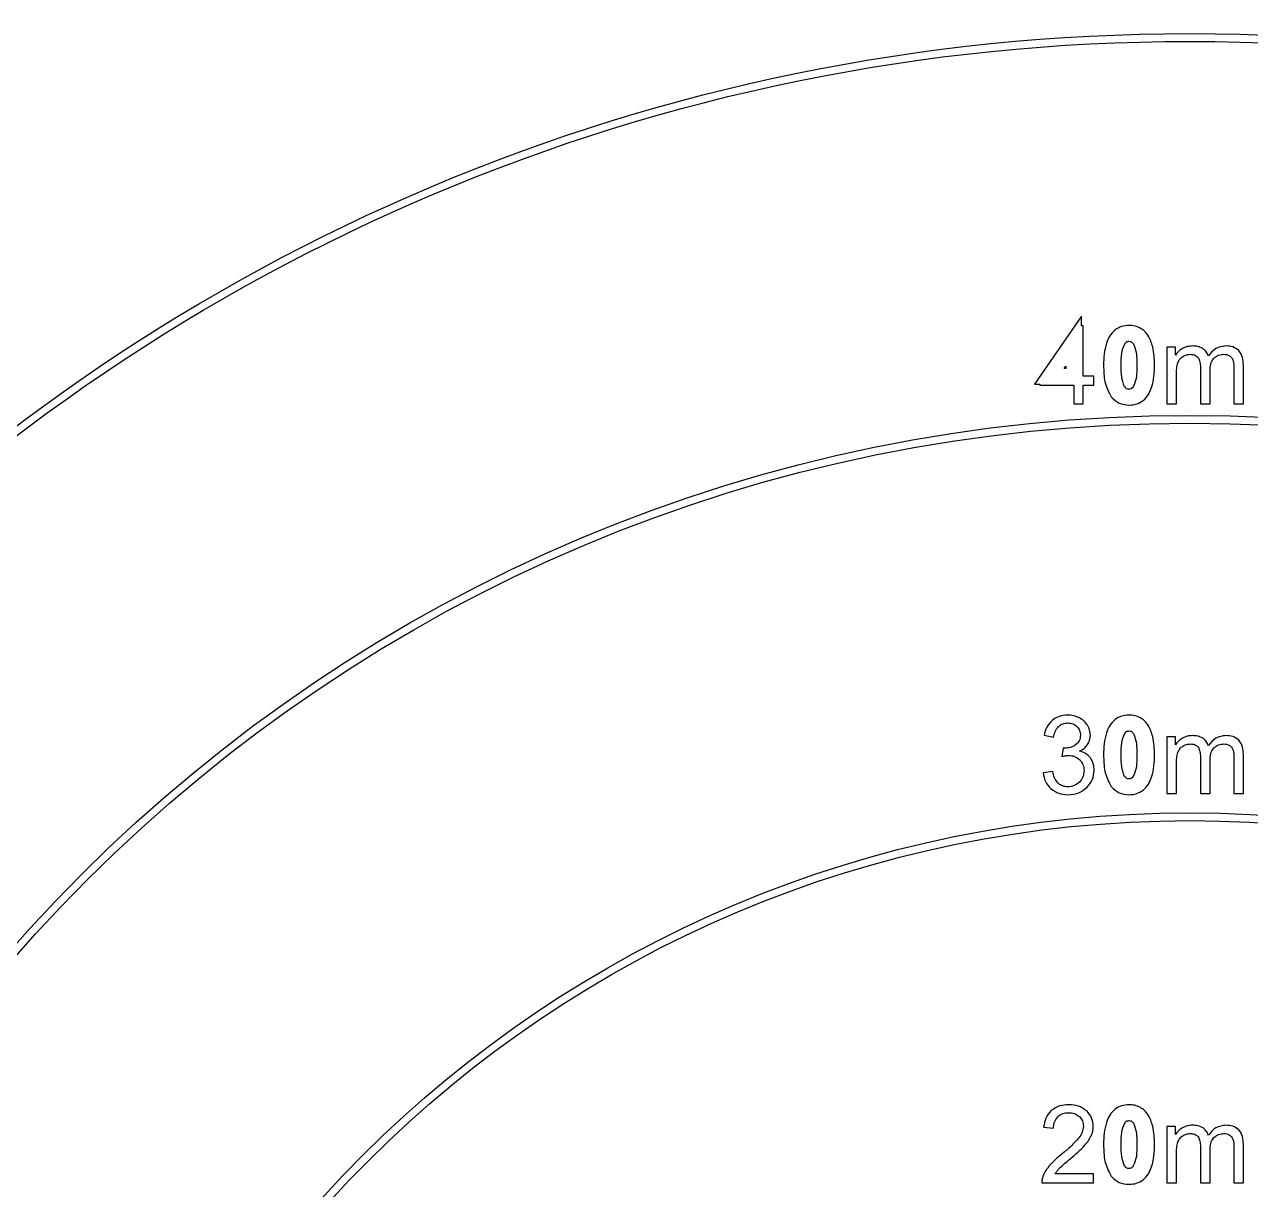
# Model space of a CAD drawing. Header units: millimetres. Extents: x -130 to 130, y -130 to 130.
# Drawn here: x -14.95 to 0.78, y 10.17 to 25.12 of the extents above; entities that cross this region are included whole.
import ezdxf

# ---------------------------------------------------------------- set-up
doc = ezdxf.new("R2010")
doc.units = ezdxf.units.MM
doc.header["$MEASUREMENT"] = 0

msp = doc.modelspace()

# ---------------------------------------------------------------- linework, layer by layer
at = {"color": 5}
for p, q in [((-0.185, 20.974), (-0.295, 20.974)), ((-0.295, 20.974), (-0.295, 20.25)), ((-0.185, 20.873), (-0.185, 20.974)), ((-0.172, 20.25), (-0.172, 20.626)), ((0.136, 20.721), (0.136, 20.25)), ((0.259, 20.25), (0.259, 20.671)), ((0.565, 20.706), (0.565, 20.25)), ((0.687, 20.25), (0.687, 20.747)), ((-0.781, 20.233), (-0.78, 20.233)), ((-0.78, 20.233), (-0.778, 20.233)), ((-0.295, 20.25), (-0.172, 20.25)), ((0.136, 20.25), (0.259, 20.25)), ((0.565, 20.25), (0.687, 20.25)), ((-1.87, 15.995), (-1.747, 15.973)), ((-0.185, 15.974), (-0.295, 15.974)), ((-0.295, 15.974), (-0.295, 15.25)), ((-0.185, 15.873), (-0.185, 15.974)), ((-1.626, 15.831), (-1.64, 15.723)), ((0.687, 15.25), (0.687, 15.747)), ((-0.172, 15.25), (-0.172, 15.626)), ((0.136, 15.721), (0.136, 15.25)), ((0.259, 15.25), (0.259, 15.671)), ((0.565, 15.706), (0.565, 15.25)), ((-1.759, 15.53), (-1.882, 15.514)), ((-0.781, 15.233), (-0.78, 15.233)), ((-0.78, 15.233), (-0.778, 15.233)), ((-0.295, 15.25), (-0.172, 15.25)), ((0.136, 15.25), (0.259, 15.25)), ((0.565, 15.25), (0.687, 15.25)), ((-1.875, 10.965), (-1.749, 10.952)), ((-0.185, 10.974), (-0.295, 10.974)), ((-0.295, 10.974), (-0.295, 10.25)), ((-0.185, 10.873), (-0.185, 10.974)), ((0.136, 10.721), (0.136, 10.25)), ((0.565, 10.706), (0.565, 10.25)), ((0.687, 10.25), (0.687, 10.747)), ((-0.172, 10.25), (-0.172, 10.626)), ((0.259, 10.25), (0.259, 10.671)), ((-1.898, 10.25), (-1.237, 10.25)), ((-1.237, 10.368), (-1.728, 10.368)), ((-1.237, 10.25), (-1.237, 10.368)), ((-0.781, 10.233), (-0.78, 10.233)), ((-0.78, 10.233), (-0.778, 10.233)), ((-0.295, 10.25), (-0.172, 10.25)), ((0.136, 10.25), (0.259, 10.25)), ((0.565, 10.25), (0.687, 10.25))]:
    msp.add_line(p, q, dxfattribs=at)
for points in [[(-1.389, 21.372), (-1.993, 20.502), (-1.923, 20.502), (-1.923, 20.489), (-1.489, 20.489), (-1.489, 20.25), (-1.366, 20.25), (-1.366, 20.489), (-1.231, 20.489), (-1.231, 20.602), (-1.366, 20.602), (-1.366, 21.25), (-1.389, 21.25)], [(-1.589, 20.734), (-1.589, 20.702), (-1.611, 20.702)]]:
    msp.add_lwpolyline(points, close=True, dxfattribs=at)
for radius in [30, 29.9, 25, 24.9, 20.1, 20, 15, 14.9]:
    msp.add_circle((0, 0), radius, dxfattribs=at)
for points, knots in [([(-0.78, 21.254), (-0.813, 21.252), (-0.845, 21.25), (-0.906, 21.231), (-0.932, 21.215), (-0.961, 21.195)], [-0.02104607, -0.02104607, -0.02104607, -0.02104607, -0.01054111, -0.01054111, 0, 0, 0, 0]), ([(-0.638, 21.221), (-0.662, 21.232), (-0.683, 21.241), (-0.731, 21.252), (-0.755, 21.253), (-0.78, 21.254)], [-0.01477876, -0.01477876, -0.01477876, -0.01477876, -0.00737827, -0.00737827, 0, 0, 0, 0]), ([(-0.961, 21.195), (-0.987, 21.17), (-1.009, 21.148), (-1.045, 21.092), (-1.057, 21.06), (-1.07, 21.028)], [-0.02044208, -0.02044208, -0.02044208, -0.02044208, -0.01019213, -0.01019213, 0, 0, 0, 0]), ([(-0.538, 21.128), (-0.552, 21.147), (-0.566, 21.166), (-0.599, 21.197), (-0.618, 21.209), (-0.638, 21.221)], [-0.01438048, -0.01438048, -0.01438048, -0.01438048, -0.00719208, -0.00719208, 0, 0, 0, 0]), ([(-0.476, 20.979), (-0.483, 21.005), (-0.491, 21.031), (-0.511, 21.081), (-0.524, 21.102), (-0.538, 21.128)], [-0.01758023, -0.01758023, -0.01758023, -0.01758023, -0.00881599, -0.00881599, 0, 0, 0, 0]), ([(-1.07, 21.028), (-1.083, 20.976), (-1.093, 20.936), (-1.104, 20.84), (-1.105, 20.791), (-1.106, 20.743)], [-0.02924851, -0.02924851, -0.02924851, -0.02924851, -0.01447712, -0.01447712, 0, 0, 0, 0]), ([(-0.88, 20.743), (-0.88, 20.798), (-0.88, 20.851), (-0.866, 20.94), (-0.854, 20.972), (-0.831, 21.026)], [-0.03735397, -0.03735397, -0.03735397, -0.03735397, -0.01763238, -0.01763238, 0, 0, 0, 0]), ([(-0.831, 21.026), (-0.826, 21.031), (-0.821, 21.036), (-0.813, 21.044), (-0.811, 21.045), (-0.811, 21.046), (-0.811, 21.046), (-0.811, 21.046), (-0.811, 21.046), (-0.81, 21.046), (-0.808, 21.047), (-0.797, 21.049), (-0.789, 21.05), (-0.782, 21.052)], [-0.01419537, -0.01419537, -0.01419537, -0.01419537, -0.00810435, -0.00810435, -0.00386344, -0.00386344, -0.00361305, -0.00361305, -0.00349582, -0.00349582, -0.00220765, -0.00220765, 0, 0, 0, 0]), ([(-0.782, 21.052), (-0.773, 21.05), (-0.761, 21.048), (-0.75, 21.045), (-0.749, 21.044), (-0.741, 21.038), (-0.728, 21.023), (-0.724, 21.019)], [-0.002274514, -0.002274514, -0.002274514, -0.002274514, -0.001870779, -0.001870779, -0.001696644, -0.001696644, 0, 0, 0, 0]), ([(-0.724, 21.019), (-0.703, 20.967), (-0.692, 20.936), (-0.679, 20.849), (-0.679, 20.797), (-0.68, 20.743)], [-0.03081191, -0.03081191, -0.03081191, -0.03081191, -0.01627971, -0.01627971, 0, 0, 0, 0]), ([(-0.454, 20.743), (-0.454, 20.783), (-0.454, 20.823), (-0.461, 20.902), (-0.468, 20.935), (-0.476, 20.979)], [-0.02666403, -0.02666403, -0.02666403, -0.02666403, -0.01349411, -0.01349411, 0, 0, 0, 0]), ([(-0.094, 20.958), (-0.112, 20.947), (-0.13, 20.935), (-0.16, 20.907), (-0.172, 20.89), (-0.185, 20.873)], [-0.01284659, -0.01284659, -0.01284659, -0.01284659, -0.00642366, -0.00642366, 0, 0, 0, 0]), ([(0.035, 20.991), (0.012, 20.99), (-0.01, 20.988), (-0.053, 20.978), (-0.073, 20.968), (-0.094, 20.958)], [-0.01418098, -0.01418098, -0.01418098, -0.01418098, -0.00709518, -0.00709518, 0, 0, 0, 0]), ([(0.166, 20.957), (0.144, 20.969), (0.125, 20.978), (0.081, 20.989), (0.058, 20.99), (0.035, 20.991)], [-0.01398676, -0.01398676, -0.01398676, -0.01398676, -0.00696116, -0.00696116, 0, 0, 0, 0]), ([(0.239, 20.864), (0.231, 20.883), (0.223, 20.901), (0.199, 20.932), (0.183, 20.945), (0.166, 20.957)], [-0.01243797, -0.01243797, -0.01243797, -0.01243797, -0.00621942, -0.00621942, 0, 0, 0, 0]), ([(0.463, 20.991), (0.441, 20.988), (0.418, 20.985), (0.37, 20.974), (0.35, 20.966), (0.298, 20.936), (0.269, 20.9), (0.239, 20.864)], [-0.02435846, -0.02435846, -0.02435846, -0.02435846, -0.0197102, -0.0197102, -0.01385547, -0.01385547, 0, 0, 0, 0]), ([(0.629, 20.931), (0.602, 20.951), (0.581, 20.968), (0.525, 20.988), (0.494, 20.989), (0.463, 20.991)], [-0.01859866, -0.01859866, -0.01859866, -0.01859866, -0.00925771, -0.00925771, 0, 0, 0, 0]), ([(0.687, 20.747), (0.686, 20.781), (0.685, 20.814), (0.666, 20.876), (0.65, 20.9), (0.629, 20.931)], [-0.02234199, -0.02234199, -0.02234199, -0.02234199, -0.01128235, -0.01128235, 0, 0, 0, 0]), ([(-0.172, 20.626), (-0.172, 20.652), (-0.171, 20.677), (-0.165, 20.729), (-0.16, 20.749), (-0.152, 20.777)], [-0.01727213, -0.01727213, -0.01727213, -0.01727213, -0.00876824, -0.00876824, 0, 0, 0, 0]), ([(-0.152, 20.777), (-0.145, 20.793), (-0.138, 20.809), (-0.117, 20.836), (-0.103, 20.846), (-0.089, 20.857)], [-0.01094345, -0.01094345, -0.01094345, -0.01094345, -0.00547458, -0.00547458, 0, 0, 0, 0]), ([(-0.089, 20.857), (-0.074, 20.865), (-0.059, 20.873), (-0.026, 20.882), (-0.01, 20.883), (0.008, 20.884)], [-0.01024286, -0.01024286, -0.01024286, -0.01024286, -0.00512144, -0.00512144, 0, 0, 0, 0]), ([(0.008, 20.884), (0.026, 20.883), (0.045, 20.882), (0.079, 20.869), (0.091, 20.858), (0.106, 20.843)], [-0.01251137, -0.01251137, -0.01251137, -0.01251137, -0.00629527, -0.00629527, 0, 0, 0, 0]), ([(0.106, 20.843), (0.117, 20.822), (0.125, 20.806), (0.135, 20.764), (0.135, 20.742), (0.136, 20.721)], [-0.01317417, -0.01317417, -0.01317417, -0.01317417, -0.00650455, -0.00650455, 0, 0, 0, 0]), ([(0.259, 20.671), (0.259, 20.701), (0.26, 20.73), (0.276, 20.785), (0.29, 20.806), (0.309, 20.833)], [-0.01980288, -0.01980288, -0.01980288, -0.01980288, -0.01002115, -0.01002115, 0, 0, 0, 0]), ([(0.309, 20.833), (0.328, 20.849), (0.346, 20.864), (0.388, 20.88), (0.412, 20.882), (0.436, 20.884)], [-0.01434752, -0.01434752, -0.01434752, -0.01434752, -0.00717171, -0.00717171, 0, 0, 0, 0]), ([(0.436, 20.884), (0.449, 20.884), (0.462, 20.883), (0.486, 20.877), (0.497, 20.871), (0.51, 20.865)], [-0.008246606, -0.008246606, -0.008246606, -0.008246606, -0.004127953, -0.004127953, 0, 0, 0, 0]), ([(0.51, 20.865), (0.519, 20.858), (0.528, 20.851), (0.543, 20.833), (0.547, 20.823), (0.553, 20.812)], [-0.00723611, -0.00723611, -0.00723611, -0.00723611, -0.003619168, -0.003619168, 0, 0, 0, 0]), ([(0.553, 20.812), (0.558, 20.792), (0.561, 20.778), (0.565, 20.742), (0.565, 20.724), (0.565, 20.706)], [-0.01100619, -0.01100619, -0.01100619, -0.01100619, -0.00536741, -0.00536741, 0, 0, 0, 0]), ([(-1.106, 20.743), (-1.105, 20.671), (-1.104, 20.599), (-1.073, 20.461), (-1.045, 20.409), (-1.007, 20.337)], [-0.04821678, -0.04821678, -0.04821678, -0.04821678, -0.02452013, -0.02452013, 0, 0, 0, 0]), ([(-0.836, 20.467), (-0.857, 20.519), (-0.868, 20.55), (-0.881, 20.638), (-0.88, 20.689), (-0.88, 20.743)], [-0.03059384, -0.03059384, -0.03059384, -0.03059384, -0.01617475, -0.01617475, 0, 0, 0, 0]), ([(-0.68, 20.743), (-0.679, 20.689), (-0.679, 20.638), (-0.692, 20.55), (-0.703, 20.52), (-0.725, 20.468)], [-0.0357895, -0.0357895, -0.0357895, -0.0357895, -0.01689204, -0.01689204, 0, 0, 0, 0]), ([(-0.49, 20.459), (-0.476, 20.511), (-0.466, 20.551), (-0.455, 20.647), (-0.454, 20.695), (-0.454, 20.743)], [-0.02916216, -0.02916216, -0.02916216, -0.02916216, -0.01444205, -0.01444205, 0, 0, 0, 0]), ([(-0.78, 20.435), (-0.787, 20.436), (-0.801, 20.438), (-0.81, 20.442), (-0.813, 20.443), (-0.824, 20.454), (-0.83, 20.461), (-0.836, 20.467)], [-0.02110351, -0.02110351, -0.02110351, -0.02110351, -0.00554281, -0.00554281, -0.00258867, -0.00258867, 0, 0, 0, 0]), ([(-0.725, 20.468), (-0.731, 20.46), (-0.74, 20.45), (-0.749, 20.443), (-0.751, 20.441), (-0.763, 20.438), (-0.772, 20.436), (-0.78, 20.435)], [-0.01155998, -0.01155998, -0.01155998, -0.01155998, -0.00457168, -0.00457168, -0.00241114, -0.00241114, 0, 0, 0, 0]), ([(-0.598, 20.292), (-0.572, 20.317), (-0.55, 20.339), (-0.514, 20.395), (-0.502, 20.427), (-0.49, 20.459)], [-0.02043806, -0.02043806, -0.02043806, -0.02043806, -0.0101945, -0.0101945, 0, 0, 0, 0]), ([(-1.007, 20.337), (-0.974, 20.305), (-0.944, 20.275), (-0.869, 20.241), (-0.825, 20.237), (-0.781, 20.233)], [-0.02642159, -0.02642159, -0.02642159, -0.02642159, -0.01320606, -0.01320606, 0, 0, 0, 0]), ([(-0.778, 20.233), (-0.746, 20.235), (-0.713, 20.237), (-0.653, 20.256), (-0.627, 20.273), (-0.598, 20.292)], [-0.020832, -0.020832, -0.020832, -0.020832, -0.0104308, -0.0104308, 0, 0, 0, 0]), ([(-1.569, 16.254), (-1.605, 16.252), (-1.641, 16.249), (-1.708, 16.227), (-1.736, 16.208), (-1.767, 16.186)], [-0.02297105, -0.02297105, -0.02297105, -0.02297105, -0.0114977, -0.0114977, 0, 0, 0, 0]), ([(-1.418, 16.219), (-1.443, 16.229), (-1.466, 16.24), (-1.516, 16.251), (-1.543, 16.253), (-1.569, 16.254)], [-0.01574559, -0.01574559, -0.01574559, -0.01574559, -0.00787123, -0.00787123, 0, 0, 0, 0]), ([(-1.313, 16.123), (-1.328, 16.144), (-1.341, 16.163), (-1.376, 16.194), (-1.397, 16.206), (-1.418, 16.219)], [-0.01454232, -0.01454232, -0.01454232, -0.01454232, -0.00726735, -0.00726735, 0, 0, 0, 0]), ([(-0.78, 16.254), (-0.813, 16.252), (-0.845, 16.25), (-0.906, 16.231), (-0.932, 16.215), (-0.961, 16.195)], [-0.02104607, -0.02104607, -0.02104607, -0.02104607, -0.01054111, -0.01054111, 0, 0, 0, 0]), ([(-0.638, 16.221), (-0.662, 16.232), (-0.683, 16.241), (-0.731, 16.252), (-0.755, 16.253), (-0.78, 16.254)], [-0.01477876, -0.01477876, -0.01477876, -0.01477876, -0.00737827, -0.00737827, 0, 0, 0, 0]), ([(-0.538, 16.128), (-0.552, 16.147), (-0.566, 16.166), (-0.599, 16.197), (-0.618, 16.209), (-0.638, 16.221)], [-0.01438048, -0.01438048, -0.01438048, -0.01438048, -0.00719208, -0.00719208, 0, 0, 0, 0]), ([(-1.767, 16.186), (-1.795, 16.157), (-1.819, 16.132), (-1.852, 16.068), (-1.861, 16.031), (-1.87, 15.995)], [-0.02250094, -0.02250094, -0.02250094, -0.02250094, -0.01122519, -0.01122519, 0, 0, 0, 0]), ([(-1.747, 15.973), (-1.742, 15.998), (-1.737, 16.023), (-1.717, 16.069), (-1.703, 16.086), (-1.686, 16.108)], [-0.01690622, -0.01690622, -0.01690622, -0.01690622, -0.0085085, -0.0085085, 0, 0, 0, 0]), ([(-1.686, 16.108), (-1.667, 16.122), (-1.65, 16.135), (-1.61, 16.15), (-1.588, 16.151), (-1.566, 16.153)], [-0.01332619, -0.01332619, -0.01332619, -0.01332619, -0.00665934, -0.00665934, 0, 0, 0, 0]), ([(-1.566, 16.153), (-1.544, 16.152), (-1.522, 16.15), (-1.483, 16.136), (-1.467, 16.123), (-1.448, 16.109)], [-0.01392557, -0.01392557, -0.01392557, -0.01392557, -0.00697096, -0.00697096, 0, 0, 0, 0]), ([(-1.448, 16.109), (-1.434, 16.092), (-1.421, 16.076), (-1.406, 16.039), (-1.404, 16.018), (-1.402, 15.997)], [-0.01268719, -0.01268719, -0.01268719, -0.01268719, -0.00634191, -0.00634191, 0, 0, 0, 0]), ([(-1.276, 15.994), (-1.278, 16.017), (-1.279, 16.04), (-1.292, 16.083), (-1.302, 16.103), (-1.313, 16.123)], [-0.01370321, -0.01370321, -0.01370321, -0.01370321, -0.00685085, -0.00685085, 0, 0, 0, 0]), ([(-0.961, 16.195), (-0.987, 16.17), (-1.009, 16.148), (-1.045, 16.092), (-1.057, 16.06), (-1.07, 16.028)], [-0.02044208, -0.02044208, -0.02044208, -0.02044208, -0.01019213, -0.01019213, 0, 0, 0, 0]), ([(-0.831, 16.026), (-0.826, 16.031), (-0.821, 16.036), (-0.813, 16.044), (-0.811, 16.045), (-0.811, 16.046), (-0.811, 16.046), (-0.811, 16.046), (-0.811, 16.046), (-0.81, 16.046), (-0.808, 16.047), (-0.797, 16.049), (-0.789, 16.05), (-0.782, 16.052)], [-0.01419537, -0.01419537, -0.01419537, -0.01419537, -0.00810435, -0.00810435, -0.00386344, -0.00386344, -0.00361305, -0.00361305, -0.00349582, -0.00349582, -0.00220765, -0.00220765, 0, 0, 0, 0]), ([(-0.782, 16.052), (-0.773, 16.05), (-0.761, 16.048), (-0.75, 16.045), (-0.749, 16.044), (-0.741, 16.038), (-0.728, 16.023), (-0.724, 16.019)], [-0.002274514, -0.002274514, -0.002274514, -0.002274514, -0.001870779, -0.001870779, -0.001696644, -0.001696644, 0, 0, 0, 0]), ([(-0.476, 15.979), (-0.483, 16.005), (-0.491, 16.031), (-0.511, 16.081), (-0.524, 16.102), (-0.538, 16.128)], [-0.01758023, -0.01758023, -0.01758023, -0.01758023, -0.00881599, -0.00881599, 0, 0, 0, 0]), ([(-1.402, 15.997), (-1.404, 15.984), (-1.405, 15.971), (-1.409, 15.947), (-1.412, 15.935), (-1.428, 15.904), (-1.445, 15.888), (-1.465, 15.871)], [-0.01617614, -0.01617614, -0.01617614, -0.01617614, -0.01186772, -0.01186772, -0.00786575, -0.00786575, 0, 0, 0, 0]), ([(-1.311, 15.876), (-1.301, 15.895), (-1.291, 15.913), (-1.279, 15.952), (-1.278, 15.973), (-1.276, 15.994)], [-0.01260757, -0.01260757, -0.01260757, -0.01260757, -0.00630362, -0.00630362, 0, 0, 0, 0]), ([(-1.07, 16.028), (-1.083, 15.976), (-1.093, 15.936), (-1.104, 15.84), (-1.105, 15.791), (-1.106, 15.743)], [-0.02924851, -0.02924851, -0.02924851, -0.02924851, -0.01447712, -0.01447712, 0, 0, 0, 0]), ([(-0.88, 15.743), (-0.88, 15.798), (-0.88, 15.851), (-0.866, 15.94), (-0.854, 15.972), (-0.831, 16.026)], [-0.03735397, -0.03735397, -0.03735397, -0.03735397, -0.01763238, -0.01763238, 0, 0, 0, 0]), ([(-0.724, 16.019), (-0.703, 15.967), (-0.692, 15.936), (-0.679, 15.849), (-0.679, 15.797), (-0.68, 15.743)], [-0.03081144, -0.03081144, -0.03081144, -0.03081144, -0.01627946, -0.01627946, 0, 0, 0, 0]), ([(-0.454, 15.743), (-0.454, 15.783), (-0.454, 15.823), (-0.461, 15.902), (-0.468, 15.935), (-0.476, 15.979)], [-0.02666403, -0.02666403, -0.02666403, -0.02666403, -0.01349411, -0.01349411, 0, 0, 0, 0]), ([(-0.094, 15.958), (-0.112, 15.947), (-0.13, 15.935), (-0.16, 15.907), (-0.172, 15.89), (-0.185, 15.873)], [-0.01284659, -0.01284659, -0.01284659, -0.01284659, -0.00642366, -0.00642366, 0, 0, 0, 0]), ([(0.035, 15.991), (0.012, 15.99), (-0.01, 15.988), (-0.053, 15.978), (-0.073, 15.968), (-0.094, 15.958)], [-0.01418098, -0.01418098, -0.01418098, -0.01418098, -0.00709518, -0.00709518, 0, 0, 0, 0]), ([(-0.089, 15.857), (-0.074, 15.865), (-0.059, 15.873), (-0.026, 15.882), (-0.01, 15.883), (0.008, 15.884)], [-0.01024286, -0.01024286, -0.01024286, -0.01024286, -0.00512144, -0.00512144, 0, 0, 0, 0]), ([(0.008, 15.884), (0.026, 15.883), (0.045, 15.882), (0.079, 15.869), (0.091, 15.858), (0.106, 15.843)], [-0.01251137, -0.01251137, -0.01251137, -0.01251137, -0.00629527, -0.00629527, 0, 0, 0, 0]), ([(0.166, 15.957), (0.144, 15.969), (0.125, 15.978), (0.081, 15.989), (0.058, 15.99), (0.035, 15.991)], [-0.01398676, -0.01398676, -0.01398676, -0.01398676, -0.00696116, -0.00696116, 0, 0, 0, 0]), ([(0.239, 15.864), (0.231, 15.883), (0.223, 15.901), (0.199, 15.932), (0.183, 15.945), (0.166, 15.957)], [-0.01243797, -0.01243797, -0.01243797, -0.01243797, -0.00621942, -0.00621942, 0, 0, 0, 0]), ([(0.463, 15.991), (0.441, 15.988), (0.418, 15.985), (0.37, 15.974), (0.35, 15.966), (0.298, 15.936), (0.269, 15.9), (0.239, 15.864)], [-0.02435846, -0.02435846, -0.02435846, -0.02435846, -0.0197102, -0.0197102, -0.01385547, -0.01385547, 0, 0, 0, 0]), ([(0.309, 15.833), (0.328, 15.849), (0.346, 15.864), (0.388, 15.88), (0.412, 15.882), (0.436, 15.884)], [-0.01434752, -0.01434752, -0.01434752, -0.01434752, -0.00717171, -0.00717171, 0, 0, 0, 0]), ([(0.436, 15.884), (0.449, 15.884), (0.462, 15.883), (0.486, 15.877), (0.497, 15.871), (0.51, 15.865)], [-0.008246606, -0.008246606, -0.008246606, -0.008246606, -0.004127953, -0.004127953, 0, 0, 0, 0]), ([(0.629, 15.931), (0.602, 15.951), (0.581, 15.968), (0.525, 15.988), (0.494, 15.989), (0.463, 15.991)], [-0.01859866, -0.01859866, -0.01859866, -0.01859866, -0.00925771, -0.00925771, 0, 0, 0, 0]), ([(0.687, 15.747), (0.686, 15.781), (0.685, 15.814), (0.666, 15.876), (0.65, 15.9), (0.629, 15.931)], [-0.02234199, -0.02234199, -0.02234199, -0.02234199, -0.01128235, -0.01128235, 0, 0, 0, 0]), ([(-1.64, 15.723), (-1.626, 15.727), (-1.611, 15.731), (-1.582, 15.735), (-1.57, 15.736), (-1.553, 15.737)], [-0.009825722, -0.009825722, -0.009825722, -0.009825722, -0.004959327, -0.004959327, 0, 0, 0, 0]), ([(-1.606, 15.83), (-1.61, 15.83), (-1.613, 15.83), (-1.62, 15.83), (-1.624, 15.831), (-1.626, 15.831)], [-0.00161074, -0.00161074, -0.00161074, -0.00161074, -0.00079349, -0.00079349, 0, 0, 0, 0]), ([(-1.465, 15.871), (-1.488, 15.858), (-1.509, 15.847), (-1.556, 15.833), (-1.581, 15.831), (-1.606, 15.83)], [-0.01506699, -0.01506699, -0.01506699, -0.01506699, -0.00753239, -0.00753239, 0, 0, 0, 0]), ([(-1.553, 15.737), (-1.527, 15.735), (-1.501, 15.733), (-1.454, 15.715), (-1.434, 15.699), (-1.413, 15.682)], [-0.01647302, -0.01647302, -0.01647302, -0.01647302, -0.00824122, -0.00824122, 0, 0, 0, 0]), ([(-1.414, 15.792), (-1.394, 15.802), (-1.374, 15.813), (-1.339, 15.841), (-1.326, 15.857), (-1.311, 15.876)], [-0.01456159, -0.01456159, -0.01456159, -0.01456159, -0.00729375, -0.00729375, 0, 0, 0, 0]), ([(-1.276, 15.706), (-1.296, 15.728), (-1.314, 15.747), (-1.36, 15.775), (-1.387, 15.784), (-1.414, 15.792)], [-0.0168155, -0.0168155, -0.0168155, -0.0168155, -0.00840024, -0.00840024, 0, 0, 0, 0]), ([(-1.106, 15.743), (-1.105, 15.671), (-1.104, 15.599), (-1.073, 15.461), (-1.045, 15.409), (-1.007, 15.337)], [-0.04821678, -0.04821678, -0.04821678, -0.04821678, -0.02452013, -0.02452013, 0, 0, 0, 0]), ([(-0.836, 15.467), (-0.857, 15.519), (-0.868, 15.55), (-0.881, 15.638), (-0.88, 15.689), (-0.88, 15.743)], [-0.03059384, -0.03059384, -0.03059384, -0.03059384, -0.01617475, -0.01617475, 0, 0, 0, 0]), ([(-0.68, 15.743), (-0.679, 15.689), (-0.679, 15.638), (-0.692, 15.55), (-0.703, 15.52), (-0.725, 15.468)], [-0.0357895, -0.0357895, -0.0357895, -0.0357895, -0.01689204, -0.01689204, 0, 0, 0, 0]), ([(-0.49, 15.459), (-0.476, 15.511), (-0.466, 15.551), (-0.455, 15.647), (-0.454, 15.695), (-0.454, 15.743)], [-0.02916216, -0.02916216, -0.02916216, -0.02916216, -0.01444205, -0.01444205, 0, 0, 0, 0]), ([(-0.172, 15.626), (-0.172, 15.652), (-0.171, 15.677), (-0.165, 15.729), (-0.16, 15.749), (-0.152, 15.777)], [-0.01727213, -0.01727213, -0.01727213, -0.01727213, -0.00876824, -0.00876824, 0, 0, 0, 0]), ([(-0.152, 15.777), (-0.145, 15.793), (-0.138, 15.809), (-0.117, 15.836), (-0.103, 15.846), (-0.089, 15.857)], [-0.01094345, -0.01094345, -0.01094345, -0.01094345, -0.00547458, -0.00547458, 0, 0, 0, 0]), ([(0.106, 15.843), (0.117, 15.822), (0.125, 15.806), (0.135, 15.764), (0.135, 15.742), (0.136, 15.721)], [-0.01317417, -0.01317417, -0.01317417, -0.01317417, -0.00650455, -0.00650455, 0, 0, 0, 0]), ([(0.259, 15.671), (0.259, 15.701), (0.26, 15.73), (0.276, 15.785), (0.29, 15.806), (0.309, 15.833)], [-0.01980288, -0.01980288, -0.01980288, -0.01980288, -0.01002115, -0.01002115, 0, 0, 0, 0]), ([(0.51, 15.865), (0.519, 15.858), (0.528, 15.851), (0.543, 15.833), (0.547, 15.823), (0.553, 15.812)], [-0.00723611, -0.00723611, -0.00723611, -0.00723611, -0.003619168, -0.003619168, 0, 0, 0, 0]), ([(0.553, 15.812), (0.558, 15.792), (0.561, 15.778), (0.565, 15.742), (0.565, 15.724), (0.565, 15.706)], [-0.01100619, -0.01100619, -0.01100619, -0.01100619, -0.00536741, -0.00536741, 0, 0, 0, 0]), ([(-1.413, 15.682), (-1.395, 15.661), (-1.38, 15.641), (-1.361, 15.595), (-1.359, 15.569), (-1.357, 15.543)], [-0.01570777, -0.01570777, -0.01570777, -0.01570777, -0.00784956, -0.00784956, 0, 0, 0, 0]), ([(-1.227, 15.545), (-1.229, 15.574), (-1.23, 15.603), (-1.246, 15.657), (-1.26, 15.68), (-1.276, 15.706)], [-0.01863584, -0.01863584, -0.01863584, -0.01863584, -0.00933831, -0.00933831, 0, 0, 0, 0]), ([(-1.882, 15.514), (-1.875, 15.475), (-1.868, 15.437), (-1.836, 15.369), (-1.81, 15.341), (-1.783, 15.311)], [-0.02434711, -0.02434711, -0.02434711, -0.02434711, -0.01217804, -0.01217804, 0, 0, 0, 0]), ([(-1.688, 15.38), (-1.708, 15.405), (-1.723, 15.423), (-1.747, 15.475), (-1.753, 15.502), (-1.759, 15.53)], [-0.01736233, -0.01736233, -0.01736233, -0.01736233, -0.00858681, -0.00858681, 0, 0, 0, 0]), ([(-1.357, 15.543), (-1.36, 15.515), (-1.362, 15.487), (-1.382, 15.437), (-1.399, 15.416), (-1.417, 15.394)], [-0.01716993, -0.01716993, -0.01716993, -0.01716993, -0.00858622, -0.00858622, 0, 0, 0, 0]), ([(-1.323, 15.323), (-1.295, 15.355), (-1.267, 15.387), (-1.235, 15.461), (-1.231, 15.503), (-1.227, 15.545)], [-0.02554209, -0.02554209, -0.02554209, -0.02554209, -0.01277113, -0.01277113, 0, 0, 0, 0]), ([(-0.78, 15.435), (-0.787, 15.436), (-0.801, 15.438), (-0.81, 15.442), (-0.813, 15.443), (-0.824, 15.454), (-0.83, 15.461), (-0.836, 15.467)], [-0.02110351, -0.02110351, -0.02110351, -0.02110351, -0.00554281, -0.00554281, -0.00258867, -0.00258867, 0, 0, 0, 0]), ([(-0.725, 15.468), (-0.731, 15.46), (-0.74, 15.45), (-0.749, 15.443), (-0.751, 15.441), (-0.763, 15.438), (-0.772, 15.436), (-0.78, 15.435)], [-0.01155998, -0.01155998, -0.01155998, -0.01155998, -0.00457168, -0.00457168, -0.00241114, -0.00241114, 0, 0, 0, 0]), ([(-0.598, 15.292), (-0.572, 15.317), (-0.55, 15.339), (-0.514, 15.395), (-0.502, 15.427), (-0.49, 15.459)], [-0.02043806, -0.02043806, -0.02043806, -0.02043806, -0.0101945, -0.0101945, 0, 0, 0, 0]), ([(-1.783, 15.311), (-1.749, 15.286), (-1.718, 15.264), (-1.645, 15.238), (-1.604, 15.235), (-1.564, 15.232)], [-0.02423772, -0.02423772, -0.02423772, -0.02423772, -0.01210742, -0.01210742, 0, 0, 0, 0]), ([(-1.563, 15.334), (-1.586, 15.336), (-1.609, 15.337), (-1.651, 15.352), (-1.669, 15.366), (-1.688, 15.38)], [-0.01418214, -0.01418214, -0.01418214, -0.01418214, -0.00709308, -0.00709308, 0, 0, 0, 0]), ([(-1.564, 15.232), (-1.519, 15.236), (-1.475, 15.239), (-1.394, 15.269), (-1.36, 15.294), (-1.323, 15.323)], [-0.02821444, -0.02821444, -0.02821444, -0.02821444, -0.01411813, -0.01411813, 0, 0, 0, 0]), ([(-1.417, 15.394), (-1.439, 15.376), (-1.46, 15.359), (-1.509, 15.339), (-1.536, 15.336), (-1.563, 15.334)], [-0.01654372, -0.01654372, -0.01654372, -0.01654372, -0.00827143, -0.00827143, 0, 0, 0, 0]), ([(-1.007, 15.337), (-0.974, 15.305), (-0.944, 15.275), (-0.869, 15.241), (-0.825, 15.237), (-0.781, 15.233)], [-0.02642159, -0.02642159, -0.02642159, -0.02642159, -0.01320606, -0.01320606, 0, 0, 0, 0]), ([(-0.778, 15.233), (-0.746, 15.235), (-0.713, 15.237), (-0.653, 15.256), (-0.627, 15.273), (-0.598, 15.292)], [-0.020832, -0.020832, -0.020832, -0.020832, -0.0104308, -0.0104308, 0, 0, 0, 0]), ([(-1.778, 11.18), (-1.807, 11.146), (-1.832, 11.119), (-1.863, 11.046), (-1.869, 11.006), (-1.875, 10.965)], [-0.0247523, -0.0247523, -0.0247523, -0.0247523, -0.01233003, -0.01233003, 0, 0, 0, 0]), ([(-1.55, 11.254), (-1.592, 11.252), (-1.633, 11.25), (-1.71, 11.226), (-1.74, 11.205), (-1.778, 11.18)], [-0.02700486, -0.02700486, -0.02700486, -0.02700486, -0.01355222, -0.01355222, 0, 0, 0, 0]), ([(-1.323, 11.174), (-1.359, 11.201), (-1.39, 11.224), (-1.467, 11.249), (-1.509, 11.252), (-1.55, 11.254)], [-0.02530275, -0.02530275, -0.02530275, -0.02530275, -0.01261041, -0.01261041, 0, 0, 0, 0]), ([(-1.239, 10.976), (-1.242, 11.014), (-1.246, 11.051), (-1.273, 11.117), (-1.298, 11.146), (-1.323, 11.174)], [-0.02280258, -0.02280258, -0.02280258, -0.02280258, -0.01140161, -0.01140161, 0, 0, 0, 0]), ([(-0.961, 11.195), (-0.987, 11.17), (-1.009, 11.148), (-1.045, 11.092), (-1.057, 11.06), (-1.07, 11.028)], [-0.02044208, -0.02044208, -0.02044208, -0.02044208, -0.01019213, -0.01019213, 0, 0, 0, 0]), ([(-0.78, 11.254), (-0.813, 11.252), (-0.845, 11.25), (-0.906, 11.231), (-0.932, 11.215), (-0.961, 11.195)], [-0.02104607, -0.02104607, -0.02104607, -0.02104607, -0.01054111, -0.01054111, 0, 0, 0, 0]), ([(-0.638, 11.221), (-0.662, 11.232), (-0.683, 11.241), (-0.731, 11.252), (-0.755, 11.253), (-0.78, 11.254)], [-0.01477876, -0.01477876, -0.01477876, -0.01477876, -0.00737827, -0.00737827, 0, 0, 0, 0]), ([(-0.538, 11.128), (-0.552, 11.147), (-0.566, 11.166), (-0.599, 11.197), (-0.618, 11.209), (-0.638, 11.221)], [-0.01438048, -0.01438048, -0.01438048, -0.01438048, -0.00719208, -0.00719208, 0, 0, 0, 0]), ([(-1.749, 10.952), (-1.747, 10.979), (-1.746, 11.007), (-1.728, 11.056), (-1.713, 11.076), (-1.695, 11.099)], [-0.01780849, -0.01780849, -0.01780849, -0.01780849, -0.008935, -0.008935, 0, 0, 0, 0]), ([(-1.695, 11.099), (-1.673, 11.117), (-1.654, 11.132), (-1.606, 11.149), (-1.58, 11.151), (-1.553, 11.152)], [-0.01591094, -0.01591094, -0.01591094, -0.01591094, -0.00794009, -0.00794009, 0, 0, 0, 0]), ([(-1.553, 11.152), (-1.528, 11.151), (-1.503, 11.149), (-1.457, 11.133), (-1.439, 11.118), (-1.417, 11.102)], [-0.01610905, -0.01610905, -0.01610905, -0.01610905, -0.0080672, -0.0080672, 0, 0, 0, 0]), ([(-1.417, 11.102), (-1.402, 11.084), (-1.387, 11.067), (-1.369, 11.026), (-1.367, 11.002), (-1.365, 10.979)], [-0.01403272, -0.01403272, -0.01403272, -0.01403272, -0.00701632, -0.00701632, 0, 0, 0, 0]), ([(-1.07, 11.028), (-1.083, 10.976), (-1.093, 10.936), (-1.104, 10.84), (-1.105, 10.791), (-1.106, 10.743)], [-0.02924851, -0.02924851, -0.02924851, -0.02924851, -0.01447712, -0.01447712, 0, 0, 0, 0]), ([(-0.88, 10.743), (-0.88, 10.798), (-0.88, 10.851), (-0.866, 10.94), (-0.854, 10.972), (-0.831, 11.026)], [-0.03735397, -0.03735397, -0.03735397, -0.03735397, -0.01763238, -0.01763238, 0, 0, 0, 0]), ([(-0.831, 11.026), (-0.826, 11.031), (-0.821, 11.036), (-0.813, 11.044), (-0.811, 11.045), (-0.811, 11.046), (-0.811, 11.046), (-0.811, 11.046), (-0.811, 11.046), (-0.81, 11.046), (-0.808, 11.047), (-0.797, 11.049), (-0.789, 11.05), (-0.782, 11.052)], [-0.01419537, -0.01419537, -0.01419537, -0.01419537, -0.00810435, -0.00810435, -0.00386344, -0.00386344, -0.00361305, -0.00361305, -0.00349582, -0.00349582, -0.00220765, -0.00220765, 0, 0, 0, 0]), ([(-0.782, 11.052), (-0.773, 11.05), (-0.761, 11.048), (-0.75, 11.045), (-0.749, 11.044), (-0.741, 11.038), (-0.728, 11.023), (-0.724, 11.019)], [-0.002274514, -0.002274514, -0.002274514, -0.002274514, -0.001870779, -0.001870779, -0.001696644, -0.001696644, 0, 0, 0, 0]), ([(-0.724, 11.019), (-0.703, 10.967), (-0.692, 10.936), (-0.679, 10.849), (-0.679, 10.797), (-0.68, 10.743)], [-0.03081191, -0.03081191, -0.03081191, -0.03081191, -0.01627971, -0.01627971, 0, 0, 0, 0]), ([(-0.476, 10.979), (-0.483, 11.005), (-0.491, 11.031), (-0.511, 11.081), (-0.524, 11.102), (-0.538, 11.128)], [-0.01758023, -0.01758023, -0.01758023, -0.01758023, -0.00881599, -0.00881599, 0, 0, 0, 0]), ([(-1.365, 10.979), (-1.369, 10.949), (-1.372, 10.926), (-1.392, 10.876), (-1.407, 10.854), (-1.422, 10.831)], [-0.01645541, -0.01645541, -0.01645541, -0.01645541, -0.00817279, -0.00817279, 0, 0, 0, 0]), ([(-1.345, 10.736), (-1.329, 10.755), (-1.313, 10.774), (-1.285, 10.815), (-1.276, 10.834), (-1.263, 10.858)], [-0.01629731, -0.01629731, -0.01629731, -0.01629731, -0.00819217, -0.00819217, 0, 0, 0, 0]), ([(-1.263, 10.858), (-1.256, 10.878), (-1.249, 10.897), (-1.241, 10.936), (-1.24, 10.956), (-1.239, 10.976)], [-0.01247188, -0.01247188, -0.01247188, -0.01247188, -0.00623686, -0.00623686, 0, 0, 0, 0]), ([(-0.454, 10.743), (-0.454, 10.783), (-0.454, 10.823), (-0.461, 10.902), (-0.468, 10.935), (-0.476, 10.979)], [-0.02666403, -0.02666403, -0.02666403, -0.02666403, -0.01349411, -0.01349411, 0, 0, 0, 0]), ([(-0.094, 10.958), (-0.112, 10.947), (-0.13, 10.935), (-0.16, 10.907), (-0.172, 10.89), (-0.185, 10.873)], [-0.01284659, -0.01284659, -0.01284659, -0.01284659, -0.00642366, -0.00642366, 0, 0, 0, 0]), ([(-0.152, 10.777), (-0.145, 10.793), (-0.138, 10.809), (-0.117, 10.836), (-0.103, 10.846), (-0.089, 10.857)], [-0.01094345, -0.01094345, -0.01094345, -0.01094345, -0.00547458, -0.00547458, 0, 0, 0, 0]), ([(0.035, 10.991), (0.012, 10.99), (-0.01, 10.988), (-0.053, 10.978), (-0.073, 10.968), (-0.094, 10.958)], [-0.01418098, -0.01418098, -0.01418098, -0.01418098, -0.00709518, -0.00709518, 0, 0, 0, 0]), ([(-0.089, 10.857), (-0.074, 10.865), (-0.059, 10.873), (-0.026, 10.882), (-0.01, 10.883), (0.008, 10.884)], [-0.01024286, -0.01024286, -0.01024286, -0.01024286, -0.00512144, -0.00512144, 0, 0, 0, 0]), ([(0.008, 10.884), (0.026, 10.883), (0.045, 10.882), (0.079, 10.869), (0.091, 10.858), (0.106, 10.843)], [-0.01251137, -0.01251137, -0.01251137, -0.01251137, -0.00629527, -0.00629527, 0, 0, 0, 0]), ([(0.166, 10.957), (0.144, 10.969), (0.125, 10.978), (0.081, 10.989), (0.058, 10.99), (0.035, 10.991)], [-0.01398676, -0.01398676, -0.01398676, -0.01398676, -0.00696116, -0.00696116, 0, 0, 0, 0]), ([(0.239, 10.864), (0.231, 10.883), (0.223, 10.901), (0.199, 10.932), (0.183, 10.945), (0.166, 10.957)], [-0.01243797, -0.01243797, -0.01243797, -0.01243797, -0.00621942, -0.00621942, 0, 0, 0, 0]), ([(0.463, 10.991), (0.441, 10.988), (0.418, 10.985), (0.37, 10.974), (0.35, 10.966), (0.298, 10.936), (0.269, 10.9), (0.239, 10.864)], [-0.02435846, -0.02435846, -0.02435846, -0.02435846, -0.0197102, -0.0197102, -0.01385547, -0.01385547, 0, 0, 0, 0]), ([(0.309, 10.833), (0.328, 10.849), (0.346, 10.864), (0.388, 10.88), (0.412, 10.882), (0.436, 10.884)], [-0.01434752, -0.01434752, -0.01434752, -0.01434752, -0.00717171, -0.00717171, 0, 0, 0, 0]), ([(0.436, 10.884), (0.449, 10.884), (0.462, 10.883), (0.486, 10.877), (0.497, 10.871), (0.51, 10.865)], [-0.008246606, -0.008246606, -0.008246606, -0.008246606, -0.004127953, -0.004127953, 0, 0, 0, 0]), ([(0.629, 10.931), (0.602, 10.951), (0.581, 10.968), (0.525, 10.988), (0.494, 10.989), (0.463, 10.991)], [-0.01859866, -0.01859866, -0.01859866, -0.01859866, -0.00925771, -0.00925771, 0, 0, 0, 0]), ([(0.51, 10.865), (0.519, 10.858), (0.528, 10.851), (0.543, 10.833), (0.547, 10.823), (0.553, 10.812)], [-0.00723611, -0.00723611, -0.00723611, -0.00723611, -0.003619168, -0.003619168, 0, 0, 0, 0]), ([(0.687, 10.747), (0.686, 10.781), (0.685, 10.814), (0.666, 10.876), (0.65, 10.9), (0.629, 10.931)], [-0.02234199, -0.02234199, -0.02234199, -0.02234199, -0.01128235, -0.01128235, 0, 0, 0, 0]), ([(-1.422, 10.831), (-1.461, 10.787), (-1.488, 10.756), (-1.564, 10.684), (-1.603, 10.652), (-1.643, 10.62)], [-0.03144274, -0.03144274, -0.03144274, -0.03144274, -0.01532856, -0.01532856, 0, 0, 0, 0]), ([(-1.534, 10.56), (-1.501, 10.588), (-1.468, 10.616), (-1.404, 10.676), (-1.379, 10.701), (-1.345, 10.736)], [-0.02898084, -0.02898084, -0.02898084, -0.02898084, -0.01479672, -0.01479672, 0, 0, 0, 0]), ([(-1.106, 10.743), (-1.105, 10.671), (-1.104, 10.599), (-1.073, 10.461), (-1.045, 10.409), (-1.007, 10.337)], [-0.04821678, -0.04821678, -0.04821678, -0.04821678, -0.02452013, -0.02452013, 0, 0, 0, 0]), ([(-0.836, 10.467), (-0.857, 10.519), (-0.868, 10.55), (-0.881, 10.638), (-0.88, 10.689), (-0.88, 10.743)], [-0.03059413, -0.03059413, -0.03059413, -0.03059413, -0.0161749, -0.0161749, 0, 0, 0, 0]), ([(-0.68, 10.743), (-0.679, 10.689), (-0.679, 10.638), (-0.692, 10.55), (-0.703, 10.52), (-0.725, 10.468)], [-0.0357895, -0.0357895, -0.0357895, -0.0357895, -0.01689204, -0.01689204, 0, 0, 0, 0]), ([(-0.49, 10.459), (-0.476, 10.511), (-0.466, 10.551), (-0.455, 10.647), (-0.454, 10.695), (-0.454, 10.743)], [-0.02916216, -0.02916216, -0.02916216, -0.02916216, -0.01444205, -0.01444205, 0, 0, 0, 0]), ([(-0.172, 10.626), (-0.172, 10.652), (-0.171, 10.677), (-0.165, 10.729), (-0.16, 10.749), (-0.152, 10.777)], [-0.01727213, -0.01727213, -0.01727213, -0.01727213, -0.00876824, -0.00876824, 0, 0, 0, 0]), ([(0.106, 10.843), (0.117, 10.822), (0.125, 10.806), (0.135, 10.764), (0.135, 10.742), (0.136, 10.721)], [-0.01317417, -0.01317417, -0.01317417, -0.01317417, -0.00650455, -0.00650455, 0, 0, 0, 0]), ([(0.259, 10.671), (0.259, 10.701), (0.26, 10.73), (0.276, 10.785), (0.29, 10.806), (0.309, 10.833)], [-0.01980288, -0.01980288, -0.01980288, -0.01980288, -0.01002115, -0.01002115, 0, 0, 0, 0]), ([(0.553, 10.812), (0.558, 10.792), (0.561, 10.778), (0.565, 10.742), (0.565, 10.724), (0.565, 10.706)], [-0.01100619, -0.01100619, -0.01100619, -0.01100619, -0.00536741, -0.00536741, 0, 0, 0, 0]), ([(-1.643, 10.62), (-1.671, 10.596), (-1.699, 10.573), (-1.754, 10.522), (-1.775, 10.499), (-1.804, 10.468)], [-0.02474502, -0.02474502, -0.02474502, -0.02474502, -0.01249892, -0.01249892, 0, 0, 0, 0]), ([(-1.676, 10.434), (-1.65, 10.459), (-1.632, 10.476), (-1.583, 10.52), (-1.558, 10.54), (-1.534, 10.56)], [-0.0198435, -0.0198435, -0.0198435, -0.0198435, -0.0095008, -0.0095008, 0, 0, 0, 0]), ([(-1.804, 10.468), (-1.82, 10.448), (-1.836, 10.427), (-1.863, 10.383), (-1.873, 10.361), (-1.884, 10.335)], [-0.0167524, -0.0167524, -0.0167524, -0.0167524, -0.00839109, -0.00839109, 0, 0, 0, 0]), ([(-1.728, 10.368), (-1.72, 10.38), (-1.712, 10.391), (-1.695, 10.413), (-1.686, 10.424), (-1.676, 10.434)], [-0.008444153, -0.008444153, -0.008444153, -0.008444153, -0.004216775, -0.004216775, 0, 0, 0, 0]), ([(-0.78, 10.435), (-0.787, 10.436), (-0.801, 10.438), (-0.81, 10.442), (-0.813, 10.443), (-0.824, 10.454), (-0.83, 10.461), (-0.836, 10.467)], [-0.02110351, -0.02110351, -0.02110351, -0.02110351, -0.00554281, -0.00554281, -0.00258867, -0.00258867, 0, 0, 0, 0]), ([(-0.725, 10.468), (-0.731, 10.46), (-0.74, 10.45), (-0.749, 10.443), (-0.751, 10.441), (-0.763, 10.438), (-0.772, 10.436), (-0.78, 10.435)], [-0.01155998, -0.01155998, -0.01155998, -0.01155998, -0.00457168, -0.00457168, -0.00241114, -0.00241114, 0, 0, 0, 0]), ([(-0.598, 10.292), (-0.572, 10.317), (-0.55, 10.339), (-0.514, 10.395), (-0.502, 10.427), (-0.49, 10.459)], [-0.02043806, -0.02043806, -0.02043806, -0.02043806, -0.0101945, -0.0101945, 0, 0, 0, 0]), ([(-1.884, 10.335), (-1.889, 10.321), (-1.893, 10.308), (-1.898, 10.279), (-1.898, 10.265), (-1.898, 10.25)], [-0.008744111, -0.008744111, -0.008744111, -0.008744111, -0.004372014, -0.004372014, 0, 0, 0, 0]), ([(-1.007, 10.337), (-0.974, 10.305), (-0.944, 10.275), (-0.869, 10.241), (-0.825, 10.237), (-0.781, 10.233)], [-0.02642159, -0.02642159, -0.02642159, -0.02642159, -0.01320606, -0.01320606, 0, 0, 0, 0]), ([(-0.778, 10.233), (-0.746, 10.235), (-0.713, 10.237), (-0.653, 10.256), (-0.627, 10.273), (-0.598, 10.292)], [-0.020832, -0.020832, -0.020832, -0.020832, -0.0104308, -0.0104308, 0, 0, 0, 0])]:
    msp.add_open_spline(points, degree=3, knots=knots, dxfattribs=at)

doc.saveas('drawing.dxf')
